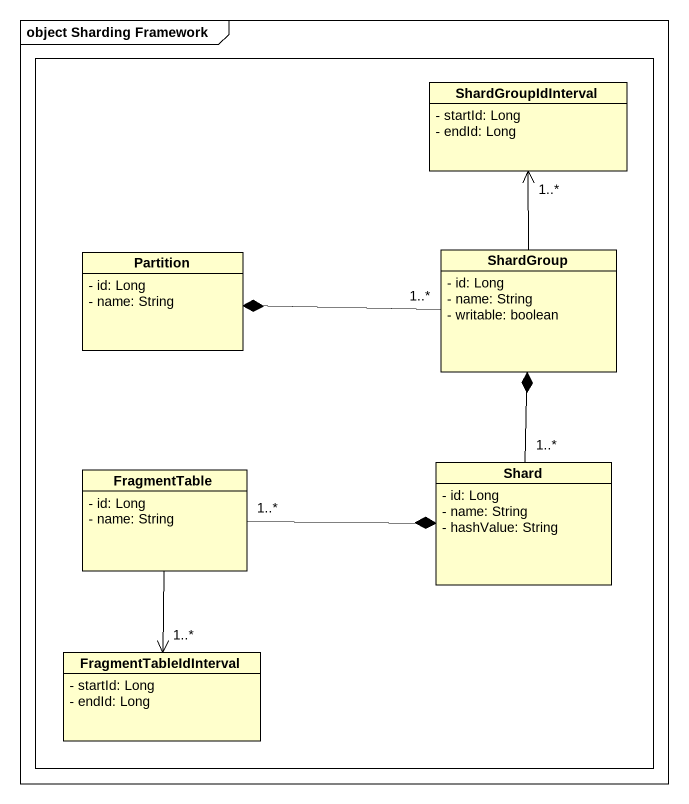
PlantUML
@startuml
mainframe object Sharding Framework
hide circle
hide empty members
skinparam classAttributeIconSize 0
rectangle " " as rectangle1 {
  class ShardGroupIdInterval {
    - startId: Long
    - endId: Long
  }
  class "Partition" as Partition_ {
    - id: Long
    - name: String
  }
  class ShardGroup {
    - id: Long
    - name: String
    - writable: boolean
  }
  class FragmentTable {
    - id: Long
    - name: String
  }
  class Shard {
    - id: Long
    - name: String
    - hashValue: String
  }
  class FragmentTableIdInterval {
    - startId: Long
    - endId: Long
  }
}
ShardGroup -up-> "1..*" ShardGroupIdInterval
ShardGroup "1..*" -left-* Partition_
FragmentTable "1..*" -right-* Shard
FragmentTable --> "1..*" FragmentTableIdInterval
Shard "1..*" -up-* ShardGroup
@enduml
